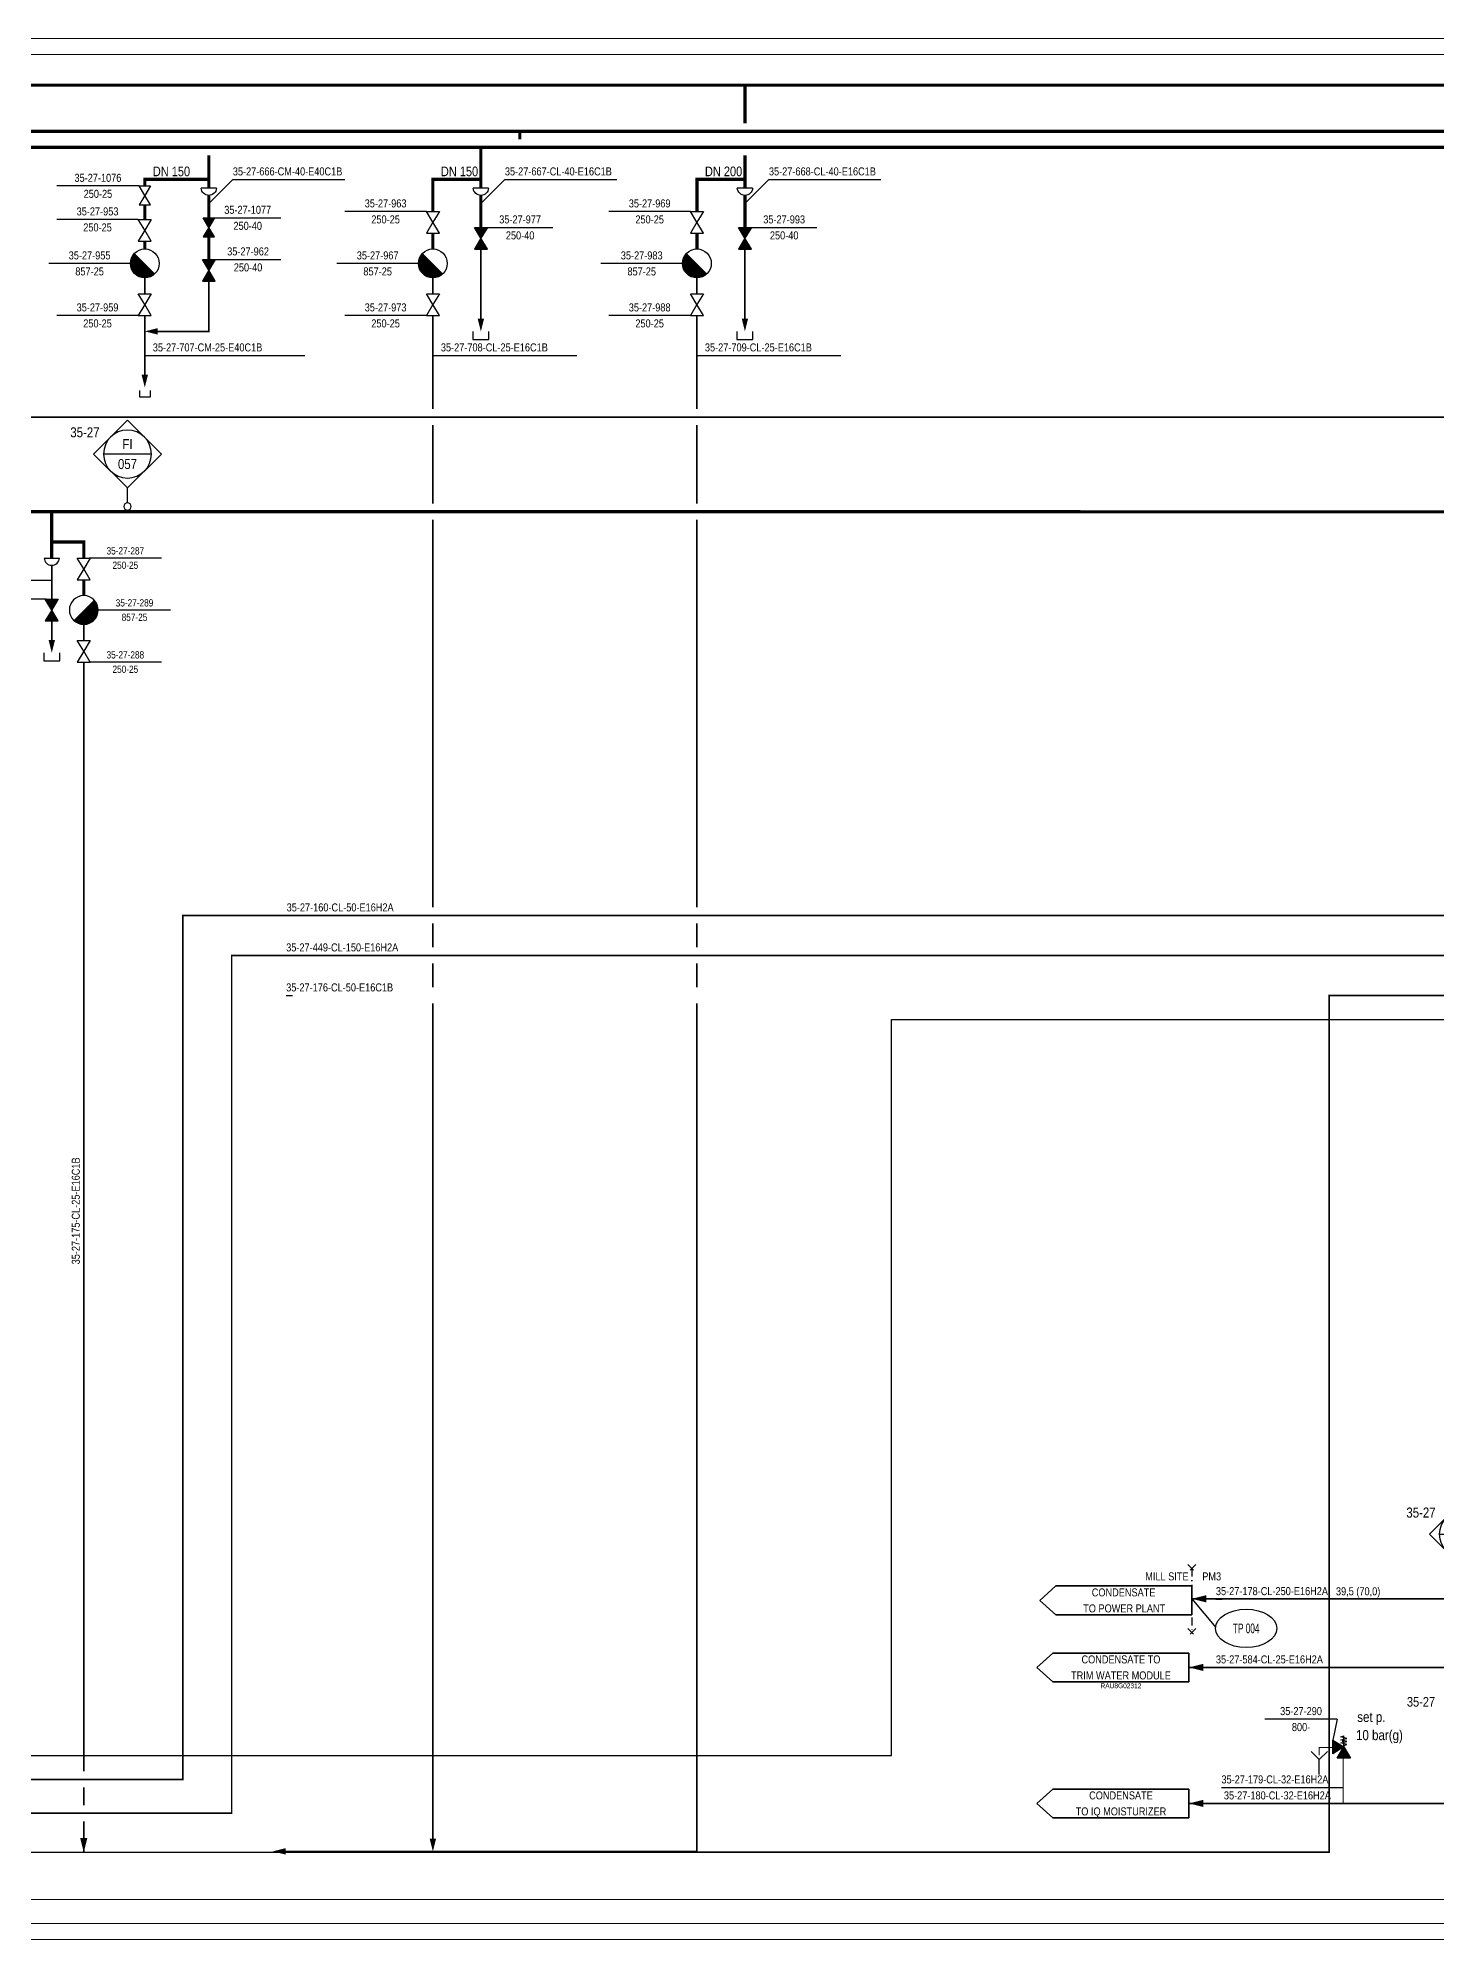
# Model space of a CAD drawing. Header units: millimetres. Extents: x -415 to 12957, y -5 to 599.
# Drawn here: x 5089 to 5527, y 0 to 594 of the extents above; entities that cross this region are included whole.
import ezdxf
from ezdxf.enums import TextEntityAlignment as Align

# ---------------------------------------------------------------- set-up
doc = ezdxf.new("R2010")
doc.units = ezdxf.units.MM
doc.header["$LTSCALE"] = 10
doc.header["$MEASUREMENT"] = 0
doc.linetypes.add('DASHDOT2', pattern=[0.5, 0.25, -0.125, 0, -0.125])
doc.layers.get('0').update_dxf_attribs({"linetype": 'CONTINUOUS'})
for name, color, linetype in [('P-A-SHEET', 3, 'CONTINUOUS'), ('P-COND', 4, 'CONTINUOUS'), ('P-DELIVERY_LIMIT', 1, 'DASHDOT2'), ('P-HATCH', 7, 'CONTINUOUS'), ('P-INSTRPOS_TEXTS', 7, 'CONTINUOUS'), ('P-INSTRU', 7, 'CONTINUOUS'), ('P-LINEPOS', 7, 'CONTINUOUS'), ('P-MARKBALL', 141, 'CONTINUOUS'), ('P-OTHER', 7, 'CONTINUOUS'), ('P-STEAM1', 6, 'CONTINUOUS'), ('P-SYMB', 7, 'CONTINUOUS'), ('P-TEXT', 7, 'CONTINUOUS'), ('P-VALVEPOS', 7, 'CONTINUOUS'), ('P-VENTS', 7, 'CONTINUOUS'), ('P-WATER', 3, 'CONTINUOUS'), ('TEXT', 141, 'CONTINUOUS'), ('VEDENEROTTIMET', 7, 'CONTINUOUS')]:
    doc.layers.add(name, color=color, linetype=linetype)
doc.layers.add('VESIKIERROT', color=100, linetype='DASHDOT2', lineweight=35)
doc.styles.add('ARIAL', font='ARIALN.TTF')
doc.styles.add('ARIALN', font='ARIALN.TTF')
doc.styles.add('ROMANS', font='ARIALN.TTF')
doc.styles.get("Standard").update_dxf_attribs({"font": 'ARIALN.TTF'})

# ---------------------------------------------------------------- blocks, each defined once
blk = doc.blocks.new('ARROW')
blk.add_solid([(-2.5, -1.25), (-2.5, 1.25), (2.5, 0)])
at = {"linetype": 'Continuous', "flags": 1}
blk.add_attdef('SYM_WIDTH', (0, 0), '', height=3, dxfattribs=at)
blk = doc.blocks.new('LPoist')
at = {"const_width": 3.75}
blk.add_lwpolyline([(1.33, 2.42, -1), (-1.33, 5.08, -5.843182)], format="xyb", dxfattribs=at)
blk.add_circle((0, 3.75), 3.75)
blk = doc.blocks.new('PPI_0103B')
at = {"color": 0, "linetype": 'ByBlock'}
blk.add_circle((0, 0), 1.25, dxfattribs=at)
blk = doc.blocks.new('PPI_1100A')
at = {"color": 0, "linetype": 'ByBlock'}
blk.add_line((0, 0), (2, 0), dxfattribs=at)
blk = doc.blocks.new('PPI_0900A')
at = {"color": 0, "linetype": 'ByBlock'}
blk.add_line((-2.5, 0), (2.5, 0), dxfattribs=at)
blk = doc.blocks.new('PPI_1207A')
at = {"color": 0, "linetype": 'ByBlock'}
for p, q in [((-8.5, 0), (0, 8.5)), ((0, 8.5), (8.5, 0)), ((0, -8.5), (-8.5, 0)), ((-6, 0), (6, 0)), ((8.5, 0), (0, -8.5))]:
    blk.add_line(p, q, dxfattribs=at)
blk.add_circle((0, 0), 6, dxfattribs=at)
blk = doc.blocks.new('p7a1370')
at = {"color": 0, "linetype": 'ByBlock'}
for p, q in [((1.25, 1.25), (-1.25, -1.25)), ((-1.25, 1.25), (1.25, -1.25))]:
    blk.add_line(p, q, dxfattribs=at)
blk = doc.blocks.new('*U60')
at = {"color": 0}
for points in [[(-47.5, -4.5), (-47.5, 4.5)], [(-47.5, 4.5), (-5, 4.5)], [(-5, 4.5), (0, 0)], [(0, 0), (-5, -4.5)], [(-5, -4.5), (-47.5, -4.5)]]:
    blk.add_lwpolyline(points, close=True, dxfattribs=at)
at = {"color": 7, "style": 'ARIALN'}
for tag, p in [('TEKSTI1', (-26.25, 2.5)), ('TEKSTI2', (-26.25, -2.5))]:
    blk.add_attdef(tag, text='', height=2.5, dxfattribs=at).set_placement(p, align=Align.MIDDLE_CENTER)
at = {"color": 1, "style": 'ARIALN'}
blk.add_attdef('KAAVIO', text='', height=1.5, dxfattribs=at).set_placement((-26.25, -5), align=Align.TOP_CENTER)
blk = doc.blocks.new('*U71')
at = {"color": 0}
for points in [[(-47.5, -4.5), (-47.5, 4.5)], [(-47.5, 4.5), (-5, 4.5)], [(-5, 4.5), (0, 0)], [(0, 0), (-5, -4.5)], [(-5, -4.5), (-47.5, -4.5)]]:
    blk.add_lwpolyline(points, close=True, dxfattribs=at)
at = {"color": 7, "style": 'ARIALN'}
for tag, p in [('TEKSTI1', (-26.25, 2.5)), ('TEKSTI2', (-26.25, -2.5))]:
    blk.add_attdef(tag, text='', height=2.5, dxfattribs=at).set_placement(p, align=Align.MIDDLE_CENTER)
at = {"color": 1, "style": 'ARIALN'}
blk.add_attdef('KAAVIO', text='', height=1.5, dxfattribs=at).set_placement((-26.25, -5), align=Align.TOP_CENTER)
blk = doc.blocks.new('P7A1100')
at = {"color": 0, "linetype": 'ByBlock'}
for points in [[(-3, -1.8), (-3, 1.8), (0, 0)], [(3, -1.8), (3, 1.8), (0, 0)]]:
    blk.add_lwpolyline(points, close=True, dxfattribs=at)
blk = doc.blocks.new('PRO66DD')
h = blk.add_hatch(color=0)
h.paths.add_polyline_path([(-3, 1.8), (-3, -1.8), (0, 0)])
h.paths.add_polyline_path([(3, -1.8), (3, 1.8), (0, 0)])
at = {"layer": 'P-VENTS', "color": 0, "linetype": 'Continuous'}
for points in [[(-3, -1.8), (-3, 1.8), (0, 0)], [(3, -1.8), (3, 1.8), (0, 0)]]:
    blk.add_lwpolyline(points, close=True, dxfattribs=at)
blk = doc.blocks.new('PRO6806')
h = blk.add_hatch(color=0)
h.paths.add_polyline_path([(-3, -1.8), (0, 0), (-3, 1.8)])
h.paths.add_polyline_path([(-1.8, -3), (1.8, -3), (0, 0)])
at = {"layer": 'P-VENTS', "color": 0, "linetype": 'Continuous'}
for p, q in [((-0.8, 2.7), (0, 3)), ((0.8, 2.3), (-0.8, 2.7)), ((-0.8, 1.9), (0.8, 2.3)), ((0.8, 1.5), (-0.8, 1.9)), ((-0.8, 1.1), (0.8, 1.5)), ((0.8, 0.7), (-0.8, 1.1)), ((0, 0), (0, 3)), ((0, 0.4), (0.8, 0.7))]:
    blk.add_line(p, q, dxfattribs=at)
for points in [[(0, 0), (-3, -1.8), (-3, 1.8)], [(1.8, -3), (-1.8, -3), (0, 0)]]:
    blk.add_lwpolyline(points, close=True, dxfattribs=at)
blk = doc.blocks.new('P7A1305')
at = {"color": 0, "linetype": 'ByBlock'}
blk.add_solid([(-4, -1), (-4, 1), (0, 0)], dxfattribs=at)
blk = doc.blocks.new('RPALLO8')
at = {"color": 0, "linetype": 'ByBlock'}
blk.add_ellipse((0, 0), major_axis=(-0.8, 0), ratio=0.625, dxfattribs=at)
at = {"color": 0, "linetype": 'ByBlock', "style": 'ARIALN', "width": 0.75}
blk.add_attdef('A', text='', height=0.25, dxfattribs=at).set_placement((0, 0), align=Align.MIDDLE)
blk = doc.blocks.new('PRE3472')
at = {"layer": 'P-HATCH'}
h = blk.add_hatch(color=0, dxfattribs=at)
h.paths.add_polyline_path([(-3, 1.8), (-3, -1.8), (0, 0)])
h.paths.add_polyline_path([(3, -1.8), (3, 1.8), (0, 0)])
at = {"layer": 'P-VENTS', "color": 0, "linetype": 'Continuous'}
for points in [[(-3, -1.8), (-3, 1.8), (0, 0)], [(3, -1.8), (3, 1.8), (0, 0)]]:
    blk.add_lwpolyline(points, close=True, dxfattribs=at)

msp = doc.modelspace()

# ---------------------------------------------------------------- linework, layer by layer
at = {"layer": 'P-A-SHEET', "color": 7, "const_width": 0.35}
for points in [[(-410, 0), (12952.06, 0), (12952.06, 594), (-410, 594)], [(-405, 5), (12947.06, 5), (12947.06, 589), (-405, 589)]]:
    msp.add_lwpolyline(points, close=True, dxfattribs=at)
at = {"layer": 'P-COND', "const_width": 0.5}
for points in [[(5227.83, 528.25), (5227.83, 520.75), (5227.83, 506.5)], [(5310.33, 528.25), (5310.33, 520.75), (5310.33, 506.5)], [(5142.83, 518.25), (5142.83, 520.75), (5142.83, 502.5), (5126.83, 502.5)], [(4649.99, 72.02), (4649.99, 50), (5134.7, 50), (5134.7, 320), (6139.99, 320), (6139.99, 213.09)], [(-130.72, 27.08), (2740, 27.14), (2755, 27.14), (5492.84, 27.23), (5492.84, 295), (6065.89, 295), (6065.89, 213.23)]]:
    msp.add_lwpolyline(points, dxfattribs=at)
at = {"layer": 'P-COND', "linetype": 'Continuous'}
for points, const_width in [([(5122.83, 519.25), (5122.83, 514.25)], 0.5), ([(5212.83, 519.25), (5212.83, 514.25)], 0.5), ([(5295.33, 519.25), (5295.33, 514.25)], 0.5), ([(5122.83, 507.5), (5122.83, 489)], 0.5), ([(5212.83, 507.5), (5212.83, 489), (5212.83, 478.21)], 0.5), ([(5295.33, 507.5), (5295.33, 489), (5295.33, 478.21)], 0.5), ([(2156.94, 475.71), (5944.77, 475.71), (5944.77, 465.05), (5976.85, 465.05)], 0.5), ([(5212.83, 473.21), (5212.83, 448.65)], 0.5), ([(5295.33, 473.21), (5295.33, 448.64)], 0.5), ([(5212.83, 443.65), (5212.83, 322.5)], 0.5), ([(5295.33, 443.64), (5295.33, 322.5)], 0.5), ([(5093.76, 429.42), (5093.76, 418.79)], 0.5), ([(5093.76, 412.04), (5093.76, 405.92)], 0.5), ([(5103.76, 410.92), (5103.76, 405.92)], 0.5), ([(5103.76, 399.17), (5103.76, 52.5)], 0.5), ([(5212.83, 317.5), (5212.83, 310)], 0.5), ([(5295.33, 317.5), (5295.33, 310)], 0.5), ([(6127.26, 294.62), (6127.26, 307.5), (5149.96, 307.5), (5149.96, 39.42), (2539.99, 39.42), (2539.99, 175)], 0.5), ([(5212.83, 305), (5212.83, 297.5)], 0.5), ([(5295.33, 305), (5295.33, 297.5)], 0.5), ([(5295.33, 292.5), (5295.33, 27.5), (5166.83, 27.5)], 0.5), ([(5212.83, 292.5), (5212.83, 31.5)], 0.5), ([(5594.59, 106.44), (5449.99, 106.44)], 0.5), ([(5645.09, 85), (5449.07, 85)], 0.5), ([(5497.23, 42.5), (5497.22, 56.58)], 0.35), ([(5103.76, 47.5), (5103.76, 41.92)], 0.5), ([(5103.76, 36.92), (5103.76, 27.17)], 0.5)]:
    msp.add_lwpolyline(points, dxfattribs=dict(at, const_width=const_width))
for points in [[(5493.97, 60, 0.35, 0.35, 0), (5489.77, 60, 0.35, 0.35, 0), (5489.77, 57.5, 0, 0, 0)], [(5585.83, 42.5, 0.5, 0.5, 0), (5449.07, 42.5, 0, 0, 0)]]:
    msp.add_lwpolyline(points, format="xyseb", dxfattribs=at)
at = {"layer": 'P-DELIVERY_LIMIT'}
msp.add_lwpolyline([(5449.99, 115.94), (5449.99, 95.94)], dxfattribs=at)
at = {"layer": 'P-INSTRU', "linetype": 'Continuous'}
msp.add_lwpolyline([(5117.42, 448.92), (5117.42, 453.56)], dxfattribs=at)
at = {"layer": 'P-INSTRU'}
msp.add_lwpolyline([(1362.79, 103.98), (1514.84, 103.98), (1514.84, 57.5), (5356.15, 57.5), (5356.15, 287.5), (6120.51, 287.5)], dxfattribs=at)
at = {"layer": 'P-LINEPOS'}
for points in [[(5142.83, 542.5), (5150.33, 550), (5177.83, 550), (5185.33, 550)], [(5227.83, 542.5), (5235.33, 550), (5262.83, 550), (5270.33, 550)], [(5310.33, 542.5), (5317.83, 550), (5345.33, 550), (5352.83, 550)], [(5122.83, 495), (5172.83, 495)], [(5212.83, 495), (5257.83, 495)], [(5295.33, 495), (5340.33, 495)], [(5093.76, 424.67), (5054.61, 424.67)]]:
    msp.add_lwpolyline(points, dxfattribs=at)
at = {"layer": 'P-MARKBALL'}
msp.add_lwpolyline([(5449.99, 106.44), (5457.49, 97.5)], dxfattribs=at)
at = {"layer": 'P-OTHER'}
for points in [[(5225.33, 502.5), (5225.33, 500), (5230.33, 500), (5230.33, 502.5)], [(5307.83, 502.5), (5307.83, 500), (5312.83, 500), (5312.83, 502.5)], [(5121.13, 483.99), (5121.13, 482.09)], [(5121.13, 482.09), (5124.58, 482.09)], [(5124.58, 482.09), (5124.58, 483.99)], [(5492.31, 58.77), (5489.77, 56.23), (5487.22, 58.77)], [(5489.77, 51.5), (5489.77, 56.23)], [(5459.21, 47.5), (5497.23, 47.5)]]:
    msp.add_lwpolyline(points, dxfattribs=at)
at = {"layer": 'P-STEAM1', "linetype": 'Continuous', "const_width": 1}
for points in [[(1230.31, 579.44), (6591.76, 579.44)], [(5310.33, 567.5), (5310.33, 579.44)], [(1230.31, 565), (6459.81, 565)], [(5239.99, 562.5), (5239.99, 565)], [(1230.31, 560), (6459.81, 560)], [(5227.83, 547.25), (5227.83, 557.5), (5227.83, 560)], [(5142.83, 547.25), (5142.83, 557.5)], [(5310.33, 547.25), (5310.33, 557.5)], [(5122.83, 548), (5122.83, 550), (5142.83, 550)], [(5212.83, 540), (5212.83, 550), (5227.83, 550)], [(5295.33, 540), (5295.33, 550), (5310.33, 550)], [(5122.83, 537.5), (5122.83, 542)], [(5142.83, 545), (5142.83, 538)], [(5227.83, 545), (5227.83, 535)], [(5310.33, 545), (5310.33, 535)], [(5122.83, 528.25), (5122.83, 530.75)], [(5142.83, 532), (5142.83, 525)], [(5212.83, 528.25), (5212.83, 533.25)], [(5295.33, 528.25), (5295.33, 533.25)], [(1230.31, 446.44), (2477.49, 446.38), (2482.49, 446.38), (2492.49, 446.38), (6312.49, 446.06), (6327.49, 446.06), (6459.81, 446.05)], [(5093.76, 446.67), (5093.76, 431.67)]]:
    msp.add_lwpolyline(points, dxfattribs=at)
at = {"layer": 'P-STEAM1'}
msp.add_lwpolyline([(5103.76, 431.67, 1, 1, 0), (5103.76, 436.67, 1, 1, 0), (5093.76, 436.67, 0, 0, 0)], format="xyseb", dxfattribs=at)
at = {"layer": 'P-STEAM1', "const_width": 1}
msp.add_lwpolyline([(5103.76, 419.92), (5103.76, 424.92)], dxfattribs=at)
at = {"layer": 'P-VALVEPOS'}
for points in [[(5121.03, 548), (5095.33, 548)], [(5144.63, 538), (5165.33, 538)], [(5229.85, 535), (5250.33, 535)], [(5312.35, 535), (5332.83, 535)], [(5118.33, 523.75), (5092.83, 523.75)], [(5144.85, 525), (5165.33, 525)], [(5208.33, 523.75), (5182.83, 523.75)], [(5290.83, 523.75), (5265.33, 523.75)], [(5128.05, 431.67), (5105.45, 431.67)], [(5092.07, 418.79), (5069.47, 418.79)], [(5130.86, 415.42), (5108.26, 415.42)], [(5091.26, 402.04), (5091.26, 399.54), (5096.26, 399.54), (5096.26, 402.04)], [(5128.05, 399.17), (5105.45, 399.17)], [(5495.38, 68.85), (5472.78, 68.85)], [(5495.38, 68.85), (5493.97, 62.24)]]:
    msp.add_lwpolyline(points, dxfattribs=at)
at = {"layer": 'P-VALVEPOS', "linetype": 'Continuous'}
for points in [[(5120.8, 537.5), (5095.33, 537.5)], [(5210.8, 540), (5185.33, 540)], [(5293.3, 540), (5267.83, 540)], [(5120.8, 507.5), (5095.33, 507.5)], [(5210.8, 507.5), (5185.33, 507.5)], [(5293.3, 507.5), (5267.83, 507.5)]]:
    msp.add_lwpolyline(points, dxfattribs=at)
at = {"layer": 'P-WATER', "const_width": 0.35}
msp.add_lwpolyline([(-315, 12.5), (6789.82, 12.5)], dxfattribs=at)
at = {"layer": 'VEDENEROTTIMET'}
for points in [[(5145.21, 547.25), (5140.44, 547.25)], [(5230.21, 547.25), (5225.44, 547.25)], [(5312.71, 547.25), (5307.94, 547.25)], [(5091.38, 431.67), (5096.14, 431.67)]]:
    msp.add_lwpolyline(points, dxfattribs=at)
at = {"layer": 'VEDENEROTTIMET', "extrusion": (0, 0, -1)}
for centre in [(5142.83, 547.39), (5227.83, 547.39), (5310.33, 547.39)]:
    msp.add_ellipse(centre, major_axis=(1.69, 1.69), ratio=1, start_param=0.842924, end_param=3.869465, dxfattribs=at)
at = {"layer": 'VEDENEROTTIMET'}
msp.add_ellipse((5093.76, 431.81), major_axis=(-1.69, 1.69), ratio=1, start_param=0.842924, end_param=3.869465, dxfattribs=at)
at = {"layer": 'VESIKIERROT'}
msp.add_lwpolyline([(5497.18, 61.75), (5497.18, 62.31)], dxfattribs=at)

# ---------------------------------------------------------------- block references
at = {"layer": 'P-COND', "linetype": 'Continuous'}
for p, xscale, yscale, zscale, rotation in [((5452.24, 106.44), 0.8999999999996362, 0.8999999999996362, 0.8999999999996362, 180), ((5451.32, 85), 0.8999999999996362, 0.8999999999996362, 0.8999999999996362, 180), ((5451.32, 42.5), 0.8999999999996362, 0.8999999999996362, 0.8999999999996362, 180), ((5103.76, 29.45), -0.900000000000091, 0.900000000000091, 0.900000000000091, 89.9999999999996)]:
    msp.add_blockref('ARROW', p, dxfattribs=dict(at, xscale=xscale, yscale=yscale, zscale=zscale, rotation=rotation))
at = {"layer": 'P-DELIVERY_LIMIT', "xscale": -1}
for p in [(5449.99, 115.94), (5449.99, 95.94)]:
    msp.add_blockref('p7a1370', p, dxfattribs=at)
at = {"layer": 'P-INSTRU', "color": 140}
for name, p, xscale, yscale, zscale in [('PPI_1207A', (5117.42, 464.17), -1.2478, 1.2478, 1.2478), ('PPI_0103B', (5117.42, 447.79), -0.899999999999636, 0.899999999999636, 0.899999999999636), ('PPI_1207A', (5534.85, 126.59), 1.2478, 1.2478, 1.2478)]:
    msp.add_blockref(name, p, dxfattribs=dict(at, xscale=xscale, yscale=yscale, zscale=zscale))
at = {"layer": 'P-LINEPOS', "color": 140}
for p in [(5150.33, 550), (5235.33, 550), (5317.83, 550), (5125.33, 495), (5215.33, 495), (5297.83, 495), (5167.15, 320), (5167, 307.5), (5167, 295), (5457.48, 106.34), (5457.49, 85), (5459.21, 47.5), (5459.98, 42.5)]:
    msp.add_blockref('PPI_1100A', p, dxfattribs=at)
at = {"layer": 'P-LINEPOS', "color": 140, "rotation": 90}
msp.add_blockref('PPI_1100A', (5103.76, 210.95), dxfattribs=at)
at = {"layer": 'P-MARKBALL', "color": 140, "xscale": 12, "yscale": 12, "zscale": 12}
msp.add_blockref('RPALLO8', (5466.94, 97.19), dxfattribs=at).add_auto_attribs({'A': 'TP 004'})
at = {"layer": 'P-OTHER'}
ref = msp.add_blockref('*U60', (5402.49, 105.94), dxfattribs=dict(at, xscale=-1))
ref.add_attrib('TEKSTI1', 'CONDENSATE', dxfattribs={"layer": '0', "color": 7, "height": 2.5, "style": 'ARIALN'}).set_placement((5428.64, 108.44), align=Align.MIDDLE_CENTER)
ref.add_attrib('TEKSTI2', 'TO POWER PLANT', dxfattribs={"layer": '0', "color": 7, "height": 2.5, "style": 'ARIALN'}).set_placement((5428.82, 103.44), align=Align.MIDDLE_CENTER)
ref = msp.add_blockref('*U71', (5401.57, 85), dxfattribs=dict(at, xscale=-1))
ref.add_attrib('TEKSTI1', 'CONDENSATE TO', dxfattribs={"layer": '0', "color": 7, "height": 2.5, "style": 'ARIALN'}).set_placement((5427.82, 87.5), align=Align.MIDDLE_CENTER)
ref.add_attrib('TEKSTI2', 'TRIM WATER MODULE', dxfattribs={"layer": '0', "color": 7, "height": 2.5, "style": 'ARIALN'}).set_placement((5427.82, 82.5), align=Align.MIDDLE_CENTER)
ref.add_attrib('KAAVIO', 'RAU8G02312', dxfattribs={"layer": '0', "color": 1, "height": 1.5, "style": 'ARIALN'}).set_placement((5427.82, 80), align=Align.TOP_CENTER)
ref = msp.add_blockref('*U71', (5401.57, 42.5), dxfattribs=dict(at, xscale=-1))
ref.add_attrib('TEKSTI1', 'CONDENSATE', dxfattribs={"layer": '0', "color": 7, "height": 2.5, "style": 'ARIALN'}).set_placement((5427.82, 45), align=Align.MIDDLE_CENTER)
ref.add_attrib('TEKSTI2', 'TO IQ MOISTURIZER', dxfattribs={"layer": '0', "color": 7, "height": 2.5, "style": 'ARIALN'}).set_placement((5427.82, 40), align=Align.MIDDLE_CENTER)
at = {"layer": 'P-SYMB'}
for p, xscale, yscale, zscale in [((5122.83, 519.25), 1.199999999998909, 1.200000000000045, 1.2), ((5212.83, 519.25), 1.199999999998909, 1.200000000000045, 1.2), ((5295.33, 519.25), 1.199999999998909, 1.200000000000045, 1.2), ((5103.76, 410.92), -1.199999999999818, 1.199999999999818, 1.199999999999818)]:
    msp.add_blockref('LPoist', p, dxfattribs=dict(at, xscale=xscale, yscale=yscale, zscale=zscale))
for p, rotation in [((5227.83, 502.5), 270), ((5310.33, 502.5), 270), ((5122.83, 502.5), 180), ((5122.83, 485), 270), ((5093.76, 402.04), 270), ((5212.83, 27.5), 270), ((5162.83, 27.5), 180)]:
    msp.add_blockref('P7A1305', p, dxfattribs=dict(at, rotation=rotation))
at = {"layer": 'P-VALVEPOS', "color": 140, "rotation": 180}
for p in [(5108.18, 548), (5105.58, 523.75), (5195.58, 523.75), (5278.08, 523.75)]:
    msp.add_blockref('PPI_0900A', p, dxfattribs=at)
at = {"layer": 'P-VALVEPOS', "color": 140, "linetype": 'Continuous', "rotation": 180}
for p in [(5108.06, 537.5), (5198.06, 540), (5280.56, 540), (5108.06, 507.5), (5198.06, 507.5), (5280.56, 507.5)]:
    msp.add_blockref('PPI_0900A', p, dxfattribs=at)
at = {"layer": 'P-VALVEPOS', "color": 140}
for p in [(5154.98, 538), (5240.09, 535), (5322.59, 535), (5155.09, 525)]:
    msp.add_blockref('PPI_0900A', p, dxfattribs=at)
at = {"layer": 'P-VALVEPOS', "color": 140, "xscale": -0.9, "yscale": 0.9, "zscale": 0.9}
for p in [(5116.75, 431.67), (5119.61, 415.42), (5116.75, 399.17)]:
    msp.add_blockref('PPI_0900A', p, dxfattribs=at)
at = {"layer": 'P-VALVEPOS', "color": 140, "xscale": -1}
msp.add_blockref('PPI_0900A', (5484.08, 68.85), dxfattribs=at)
at = {"layer": 'P-VENTS', "rotation": 270}
for name, p in [('P7A1100', (5122.83, 545)), ('PRE3472', (5142.83, 535))]:
    msp.add_blockref(name, p, dxfattribs=at)
for name, p, xscale, yscale, zscale in [('P7A1100', (5122.83, 534.12), 1.125, 1.125, 1.125), ('P7A1100', (5212.83, 536.62), 1.125, 1.125, 1.125), ('PRO66DD', (5227.83, 531.62), 1.125000000000022, 1.125000000000022, 1.125000000000022), ('P7A1100', (5295.33, 536.62), 1.125, 1.125, 1.125), ('PRO66DD', (5310.33, 531.62), 1.125000000000022, 1.125000000000022, 1.125000000000022), ('PRO66DD', (5142.83, 521.62), 1.125000000000022, 1.125000000000022, 1.125000000000022), ('P7A1100', (5122.83, 510.88), 1.125, 1.125, 1.125), ('P7A1100', (5212.83, 510.88), 1.125, 1.125, 1.125), ('P7A1100', (5295.33, 510.88), 1.125, 1.125, 1.125), ('P7A1100', (5103.76, 428.29), 1.125, 1.125, 1.125), ('PRO66DD', (5093.76, 415.42), 1.125000000000022, 1.125000000000022, 1.125000000000022), ('P7A1100', (5103.76, 402.54), 1.125, 1.125, 1.125)]:
    msp.add_blockref(name, p, dxfattribs=dict(at, xscale=xscale, yscale=yscale, zscale=zscale))
at = {"layer": 'P-VENTS', "xscale": 1.166666666666667, "yscale": 1.166666666666667, "zscale": 1.166666666666667}
msp.add_blockref('PRO6806', (5497.47, 60.14), dxfattribs=at)

# ---------------------------------------------------------------- texts
at = {"layer": 'P-INSTRPOS_TEXTS', "style": 'ARIAL'}
for height, p in [(3.119, (5108.69, 469.41)), (3.119, (5526.12, 131.83)), (3, (5525.95, 72.74))]:
    msp.add_text('35-27', height=height, dxfattribs=at).set_placement(p, align=Align.RIGHT)
for s, p in [('FI', (5117.42, 467.29)), ('057', (5117.42, 461.05))]:
    msp.add_text(s, height=3.119, dxfattribs=at).set_placement(p, align=Align.MIDDLE)
at = {"layer": 'P-LINEPOS', "color": 140, "style": 'ARIAL'}
for s, p in [('35-27-666-CM-40-E40C1B', (5150.33, 552.5)), ('35-27-667-CL-40-E16C1B', (5235.33, 552.5)), ('35-27-668-CL-40-E16C1B', (5317.83, 552.5)), ('35-27-707-CM-25-E40C1B', (5125.33, 497.5)), ('35-27-708-CL-25-E16C1B', (5215.33, 497.5)), ('35-27-709-CL-25-E16C1B', (5297.83, 497.5)), ('35-27-160-CL-50-E16H2A', (5167.15, 322.5)), ('35-27-449-CL-150-E16H2A', (5167, 310)), ('35-27-176-CL-50-E16C1B', (5167, 297.5)), ('35-27-178-CL-250-E16H2A', (5457.48, 108.84)), ('39,5 (70,0)', (5494.99, 108.79)), ('35-27-584-CL-25-E16H2A', (5457.49, 87.5)), ('35-27-179-CL-32-E16H2A', (5459.21, 50)), ('35-27-180-CL-32-E16H2A', (5459.98, 45))]:
    msp.add_text(s, height=2.5, dxfattribs=at).set_placement(p, align=Align.MIDDLE_LEFT)
msp.add_text('35-27-175-CL-25-E16C1B', height=2.5, rotation=90, dxfattribs=at).set_placement((5101.26, 210.95), align=Align.MIDDLE_LEFT)
at = {"layer": 'P-TEXT'}
for s, height, style, p in [('DN 150', 3, 'ARIALN', (5125.33, 552.5)), ('DN 150', 3, 'ARIALN', (5215.33, 552.5)), ('DN 200', 3, 'ARIALN', (5297.83, 552.5)), ('MILL SITE', 2.5, 'ROMANS', (5435.41, 113.44)), ('PM3', 2.5, 'ROMANS', (5453.22, 113.44))]:
    msp.add_text(s, height=height, dxfattribs=dict(at, style=style)).set_placement(p, align=Align.MIDDLE_LEFT)
at = {"layer": 'P-VALVEPOS', "color": 140, "style": 'ARIAL'}
for s, height, p in [('35-27-1076', 2.5, (5108.18, 550.5)), ('35-27-953', 2.5, (5108.06, 540)), ('250-25', 2.5, (5108.18, 545.5)), ('35-27-1077', 2.5, (5154.98, 540.5)), ('35-27-963', 2.5, (5198.06, 542.5)), ('35-27-969', 2.5, (5280.56, 542.5)), ('250-25', 2.5, (5108.06, 535)), ('250-40', 2.5, (5154.98, 535.5)), ('250-25', 2.5, (5198.06, 537.5)), ('35-27-977', 2.5, (5240.09, 537.5)), ('250-25', 2.5, (5280.56, 537.5)), ('35-27-993', 2.5, (5322.59, 537.5)), ('250-40', 2.5, (5240.09, 532.5)), ('250-40', 2.5, (5322.59, 532.5)), ('35-27-955', 2.5, (5105.58, 526.25)), ('35-27-962', 2.5, (5155.09, 527.5)), ('250-40', 2.5, (5155.09, 522.5)), ('35-27-967', 2.5, (5195.58, 526.25)), ('35-27-983', 2.5, (5278.08, 526.25)), ('857-25', 2.5, (5105.58, 521.25)), ('857-25', 2.5, (5195.58, 521.25)), ('857-25', 2.5, (5278.08, 521.25)), ('35-27-959', 2.5, (5108.06, 510)), ('35-27-973', 2.5, (5198.06, 510)), ('35-27-988', 2.5, (5280.56, 510)), ('250-25', 2.5, (5108.06, 505)), ('250-25', 2.5, (5198.06, 505)), ('250-25', 2.5, (5280.56, 505)), ('35-27-287', 2.25, (5116.75, 433.92)), ('250-25', 2.25, (5116.75, 429.42)), ('35-27-289', 2.25, (5119.61, 417.67)), ('857-25', 2.25, (5119.61, 413.17)), ('35-27-288', 2.25, (5116.75, 401.42)), ('250-25', 2.25, (5116.75, 396.92)), ('35-27-290', 2.5, (5484.08, 71.35)), ('800-', 2.5, (5484.08, 66.35))]:
    msp.add_text(s, height=height, dxfattribs=at).set_placement(p, align=Align.MIDDLE)
at = {"layer": 'TEXT', "style": 'ARIALN'}
for s, p in [('10 bar(g)', (5501.25, 62.27)), ('set p.', (5501.63, 67.94))]:
    msp.add_text(s, height=3.15, dxfattribs=at).set_placement(p)

doc.saveas('drawing.dxf')
